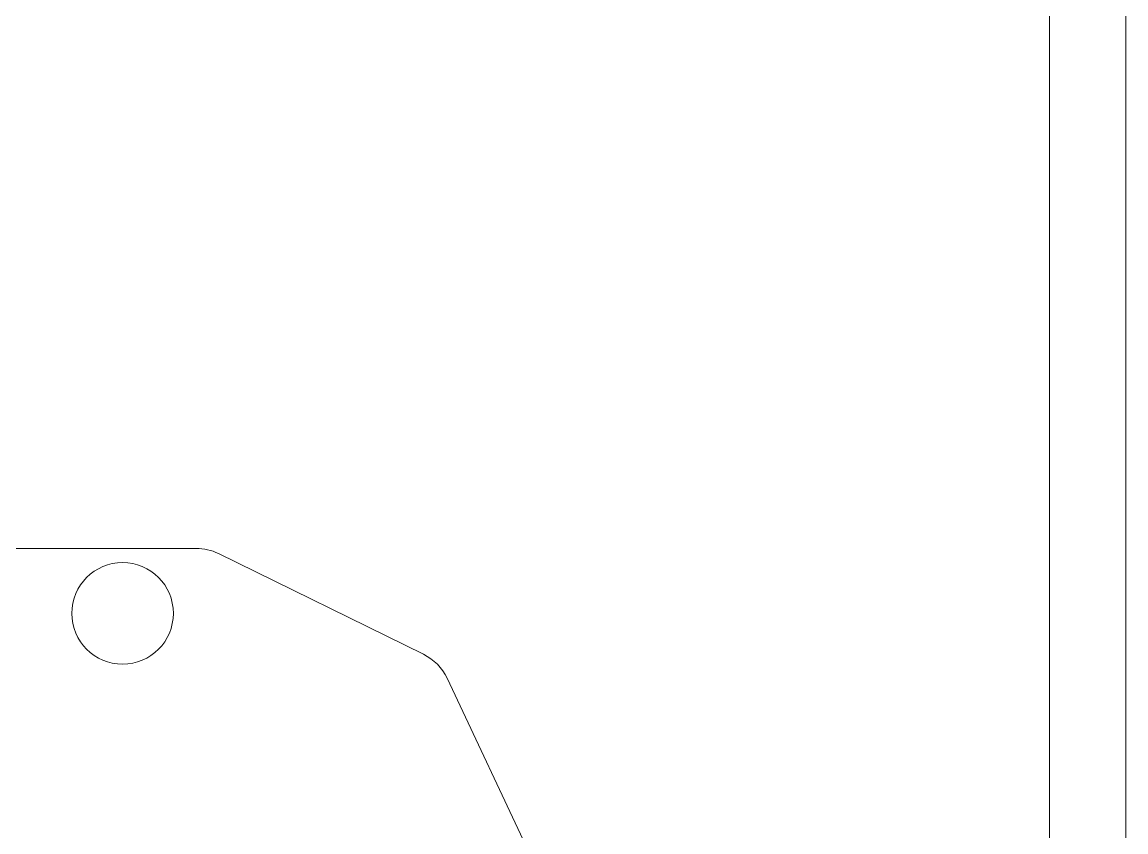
# Model space of a CAD drawing. Extents: x 7 to 113, y 1 to 87.
# Drawn here: x 50.18 to 52.896, y 40.161 to 42.153 of the extents above; entities that cross this region are included whole.
import ezdxf

# ---------------------------------------------------------------- set-up
doc = ezdxf.new("R2010")
doc.units = 0
doc.header["$MEASUREMENT"] = 0
doc.layers.add('OBJECT', color=7, linetype='CONTINUOUS')

msp = doc.modelspace()

# ---------------------------------------------------------------- linework, layer by layer
at = {"layer": 'OBJECT', "lineweight": 15}
for p, q in [((52.7083, 39.046), (52.7083, 44.9982)), ((52.8963, 37.4432), (52.8963, 44.9982)), ((50.6082, 40.8582), (49.7372, 40.8582)), ((51.168, 40.5975), (50.6633, 40.8454)), ((51.6881, 39.5588), (51.2259, 40.5386))]:
    msp.add_line(p, q, dxfattribs=at)
for centre, radius in [((50.4272, 40.6982), 0.125), ((49.0072, 36.8182), 3.425)]:
    msp.add_circle(centre, radius, dxfattribs=at)
for centre, start, end in [((50.6082, 40.7332), 63.8384, 90), ((51.1128, 40.4853), 25.2532, 63.8384)]:
    msp.add_arc(centre, 0.125, start, end, dxfattribs=at)

doc.saveas('drawing.dxf')
